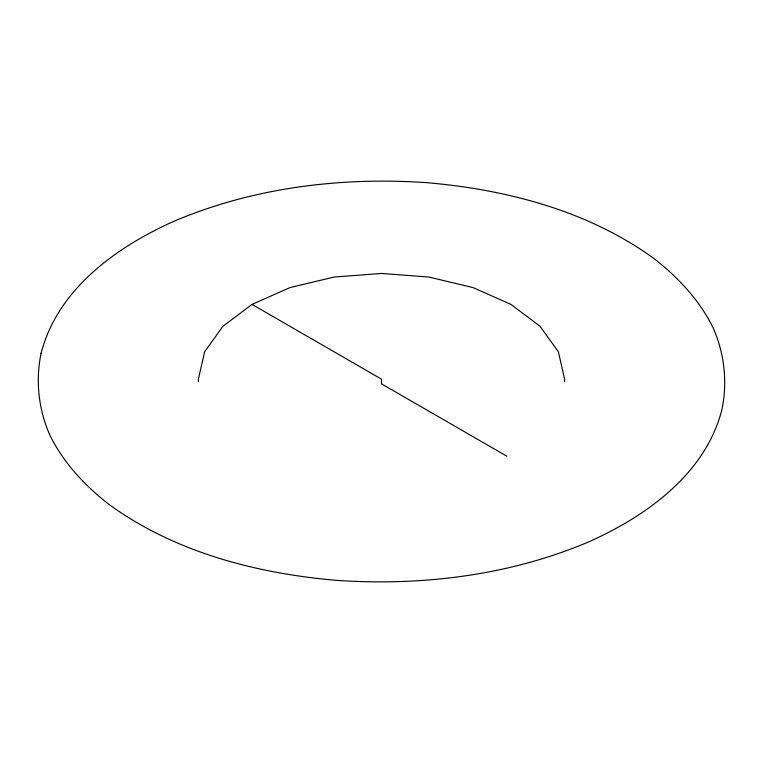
<?xml version="1.0" encoding="UTF-8"?>
<svg xmlns="http://www.w3.org/2000/svg" width="763" height="763" viewBox="0 0 763 763"><rect width="100%" height="100%" fill="white"/><g stroke="black" fill="none" stroke-linecap="round" stroke-linejoin="round"><path stroke-width="1.14" d="M564.62 381.5L564.62 379.163L558.382 351.8L540.09 326.306L510.981 304.408L473.06 287.603L428.892 277.045L381.5 273.44L334.108 277.045L289.94 287.603L252.019 304.408L222.91 326.306L204.618 351.8L198.38 379.163L198.38 381.5M252.019 304.408L381.5 379.163L381.5 383.837L506.87 456.217M41.088 353.288C35.384 380.785 38.541 409.473 49.853 435.139C63.51 462.874 84.874 485.649 109.099 504.515C175.08 552.336 256.463 573.461 336.683 580.376C422.75 586.194 510.876 575.302 590.514 541.101C647.596 515.187 705.451 473.508 721.912 409.712C727.616 382.215 724.459 353.527 713.147 327.861C699.49 300.126 678.126 277.351 653.901 258.485C587.92 210.664 506.537 189.539 426.317 182.624C340.25 176.806 252.124 187.698 172.486 221.899C115.404 247.813 57.549 289.492 41.088 353.288"/></g></svg>
